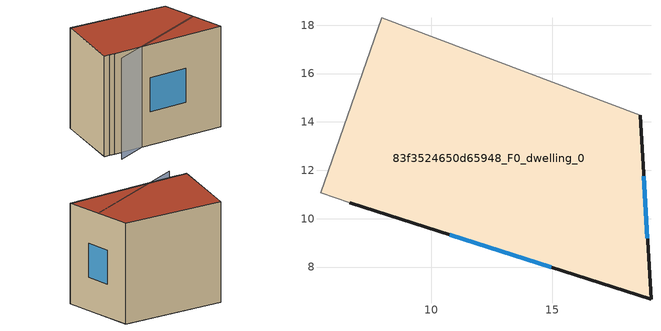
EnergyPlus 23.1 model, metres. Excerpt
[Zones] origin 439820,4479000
83f3524650d65948_F0_dwelling_0
 floor ground (EU_floor_Construction): 19.08,6.66 18.63,14.28 7.95,18.32 5.41,11.08 6.03,10.86 6.62,10.67 z0
 wall outside (EU_wall_Construction): 18.63,14.28 19.08,6.66 6.62,10.67 z0:12
 wall adiabatic (EU_wall_Construction): 6.62,10.67 6.03,10.86 5.41,11.08 7.95,18.32 18.63,14.28 z0:12
 window (EU_Window_Construction): 18.78,11.75 18.93,9.18 / 14.95,7.99 10.75,9.34 z3.98:8.02
 roof outside (EU_roof_Construction): 18.63,14.28 19.08,6.66 6.62,10.67 6.03,10.86 5.41,11.08 7.95,18.32 z12
shading: 6.23,9.35 18.76,10.41 z0:12
[Building]
EU S2 Campaign: North Axis=0; Terrain=City; Solar Distribution=FullExterior
[Site:Location]
Madrid: Latitude=40.5; Longitude=-3.5; Time Zone=1; Elevation=609
[SizingPeriod:WeatherFileDays]
AnnualSizingPeriod: Begin Month=1; Begin Day of Month=1; End Month=12; End Day of Month=31; Day of Week for Start Day=Monday; Use Weather File Daylight Saving Period=No; Use Weather File Rain and Snow Indicators=No
[MATERIAL]
EU_InternalMass_Material: Roughness=MediumRough; Thickness=0.1; Conductivity=1; Density=1800; Specific Heat=900; Thermal Absorptance=0.9; Solar Absorptance=0.7; Visible Absorptance=0.7
[MATERIAL:NOMASS] Roughness=MediumRough; Thermal Absorptance=0.9; Solar Absorptance=0.7; Visible Absorptance=0.7
Name | Thermal Resistance
EU_wall_NoMass | 0.609216
EU_roof_NoMass | 0.513268
EU_floor_NoMass | 0.568163
[WINDOWMATERIAL:SIMPLEGLAZINGSYSTEM]
EU_Window_SimpleGlazing: UFactor=5.50606; Solar Heat Gain Coefficient=0.85; Visible Transmittance=0.85
[CONSTRUCTION]
EU_wall_Construction: EU_wall_NoMass
EU_roof_Construction: EU_roof_NoMass
EU_floor_Construction: EU_floor_NoMass
EU_InternalMass_Construction: EU_InternalMass_Material
EU_Window_Construction: EU_Window_SimpleGlazing
[ZONE]
83f3524650d65948_F0_dwelling_0: Type=1; Multiplier=1; Ceiling Height=autocalculate; Volume=1139.95; Floor Area=autocalculate; Part of Total Floor Area=Yes
[INTERNALMASS]
83f3524650d65948_F0_dwelling_0_EU_InternalMass: Construction=EU_InternalMass_Construction; Zone or ZoneList=83f3524650d65948_F0_dwelling_0; Surface Area=94.9954
[OTHEREQUIPMENT]
EU_Step8_InternalGain_83f3524650d65948_F0_dwelling_0_f000: Fuel Type=Electricity; Zone or ZoneList or Space or SpaceList=83f3524650d65948_F0_dwelling_0; Schedule=EU_Step8_GainSchedule_83f3524650d65948_F0_dwelling_0_f000; Design Level Calculation Method=Watts/Area; Power per Zone Floor Area=1; Fraction Latent=0; Fraction Radiant=0; Fraction Lost=0; Carbon Dioxide Generation Rate=0; EndUse Subcategory=EU_Step8_InternalGains
[ZONEVENTILATION:DESIGNFLOWRATE]
EU_ConstantAir_83f3524650d65948_F0_dwelling_0: Zone or ZoneList or Space or SpaceList=83f3524650d65948_F0_dwelling_0; Schedule=EU_AlwaysOn; Design Flow Rate Calculation Method=AirChanges/Hour; Air Changes per Hour=0.752966; Ventilation Type=Natural; Fan Pressure Rise=0; Fan Total Efficiency=1; Constant Term Coefficient=1; Temperature Term Coefficient=0; Velocity Term Coefficient=0; Velocity Squared Term Coefficient=0; Minimum Indoor Temperature=-100; Maximum Indoor Temperature=100; Delta Temperature=-100; Minimum Outdoor Temperature=-100; Maximum Outdoor Temperature=100; Maximum Wind Speed=40
[HVACTEMPLATE:THERMOSTAT]
EU_HeatOnly_83f3524650d65948_F0_dwelling_0: Constant Heating Setpoint=20; Constant Cooling Setpoint=50
[HVACTEMPLATE:ZONE:IDEALLOADSAIRSYSTEM]
83f3524650d65948_F0_dwelling_0: Template Thermostat=EU_HeatOnly_83f3524650d65948_F0_dwelling_0; System Availability Schedule=EU_AlwaysOn; Maximum Heating Supply Air Temperature=50; Minimum Cooling Supply Air Temperature=13; Maximum Heating Supply Air Humidity Ratio=0.0156; Minimum Cooling Supply Air Humidity Ratio=0.0077; Heating Limit=NoLimit; Cooling Limit=NoLimit; Heating Availability Schedule=EU_AlwaysOn; Cooling Availability Schedule=EU_CoolingOff; Dehumidification Control Type=ConstantSensibleHeatRatio; Cooling Sensible Heat Ratio=0.7; Dehumidification Setpoint=60; Humidification Control Type=None; Humidification Setpoint=30; Outdoor Air Method=None; Outdoor Air Flow Rate per Person=0.00944; Outdoor Air Flow Rate per Zone Floor Area=0; Outdoor Air Flow Rate per Zone=0; Demand Controlled Ventilation Type=None; Outdoor Air Economizer Type=NoEconomizer; Heat Recovery Type=None; Sensible Heat Recovery Effectiveness=0.7; Latent Heat Recovery Effectiveness=0.65
[SIZING:ZONE]
83f3524650d65948_F0_dwelling_0: Zone Cooling Design Supply Air Temperature Input Method=SupplyAirTemperature; Zone Cooling Design Supply Air Temperature=13; Zone Heating Design Supply Air Temperature Input Method=SupplyAirTemperature; Zone Heating Design Supply Air Temperature=50; Zone Cooling Design Supply Air Humidity Ratio=0.008; Zone Heating Design Supply Air Humidity Ratio=0.008; Cooling Design Air Flow Method=DesignDay; Cooling Design Air Flow Rate=0; Cooling Minimum Air Flow per Zone Floor Area=0.000762; Cooling Minimum Air Flow=0; Cooling Minimum Air Flow Fraction=0.2; Heating Design Air Flow Method=DesignDay; Heating Design Air Flow Rate=0; Heating Maximum Air Flow per Zone Floor Area=0.002032; Heating Maximum Air Flow=0.141576; Heating Maximum Air Flow Fraction=0.3; Account for Dedicated Outdoor Air System=No; Dedicated Outdoor Air System Control Strategy=NeutralSupplyAir; Dedicated Outdoor Air Low Setpoint Temperature for Design=autosize; Dedicated Outdoor Air High Setpoint Temperature for Design=autosize; Zone Load Sizing Method=Sensible Load Only No Latent Load; Zone Latent Cooling Design Supply Air Humidity Ratio Input Method=HumidityRatioDifference; Zone Cooling Design Supply Air Humidity Ratio Difference=0.005; Zone Latent Heating Design Supply Air Humidity Ratio Input Method=HumidityRatioDifference; Zone Humidification Design Supply Air Humidity Ratio Difference=0.005
[SCHEDULE:CONSTANT]
Name | Hourly Value
EU_AlwaysOn | 1
EU_CoolingOff | 0
[SCHEDULE:FILE]
EU_Step8_GainSchedule_83f3524650d65948_F0_dwelling_0_f000: File=../../schedules/83f3524650d65948/83f3524650d65948_F0_dwelling_0_f000_gain.csv; Column Number=1; Rows to Skip at Top=0; Number of Hours of Data=8760; Column Separator=Comma; Interpolate to Timestep=No; Minutes per Item=60; Adjust Schedule for Daylight Savings=Yes
